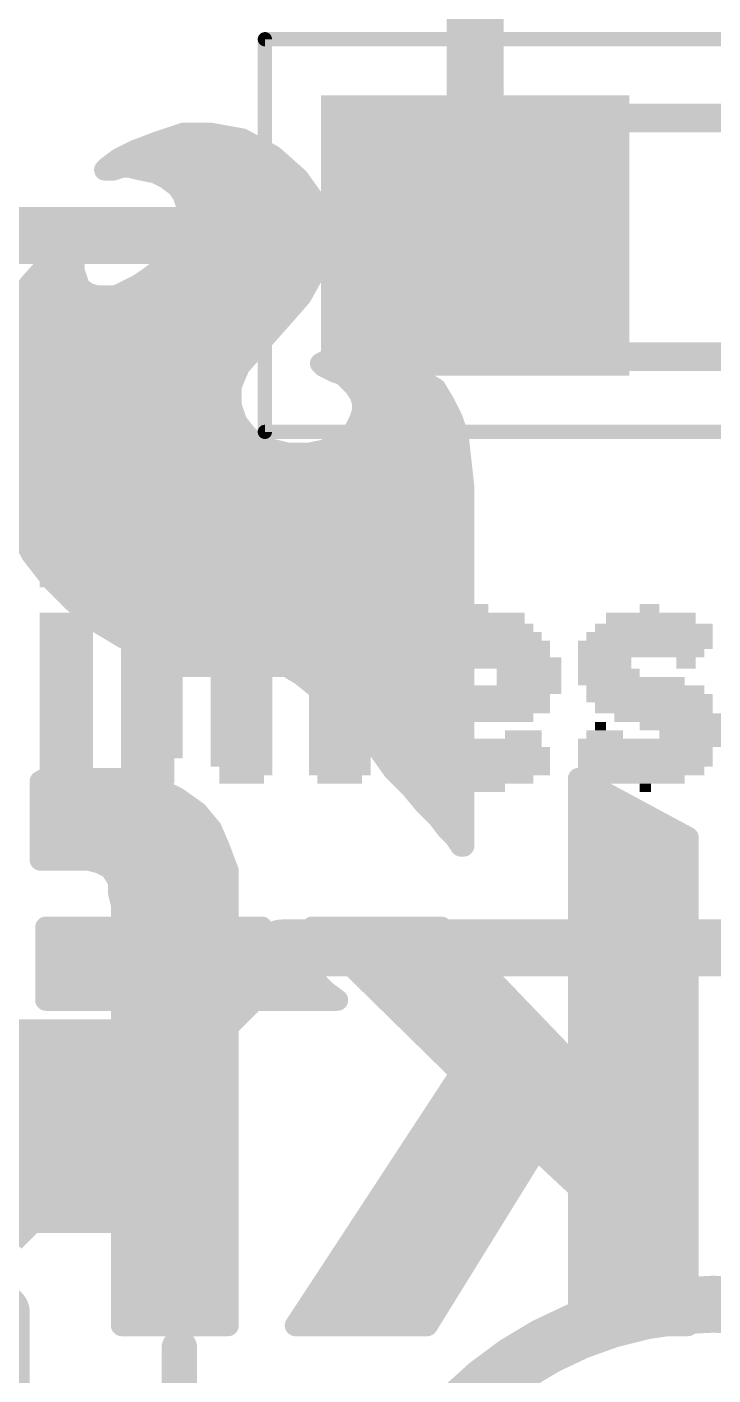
# Model space of a CAD drawing. Extents: x -41 to 92, y -75 to 33.
# Drawn here: x 16.601 to 19.049, y 13.717 to 18.524 of the extents above; entities that cross this region are included whole.
import ezdxf

# ---------------------------------------------------------------- set-up
doc = ezdxf.new("R2010")
doc.units = 0
for name, color, linetype in [('1', 12, 'CONTINUOUS'), ('21', 41, 'CONTINUOUS'), ('22', 40, 'CONTINUOUS'), ('39', 12, 'CONTINUOUS'), ('51', 53, 'CONTINUOUS')]:
    doc.layers.add(name, color=color, linetype=linetype)

# ---------------------------------------------------------------- blocks, each defined once
blk = doc.blocks.new('RECT')
blk.add_solid([(-0.5, -0.5), (0.5, -0.5), (-0.5, 0.5), (0.5, 0.5)])

msp = doc.modelspace()

# ---------------------------------------------------------------- linework, layer by layer
at = {"layer": '1', "const_width": 0.2032}
for points in [[(18.2, 19.685), (18.2, 17.78)], [(18.2, 17.78), (15.24, 17.78)]]:
    msp.add_lwpolyline(points, dxfattribs=at)
at = {"layer": '1', "const_width": 0.1016}
for points in [[(18.2, 17.7292, 1), (18.2, 17.8308)], [(18.1492, 17.78, 1), (18.2508, 17.78)]]:
    msp.add_lwpolyline(points, format="xyb", dxfattribs=at)
at = {"layer": '21', "const_width": 0.2032}
for points in [[(17.51, 15.24), (20.59, 15.24)], [(16.51, 11.46), (16.51, 13.94)]]:
    msp.add_lwpolyline(points, dxfattribs=at)
at = {"layer": '21'}
for points, const_width in [([(17.51, 15.2908, 1), (17.51, 15.1892)], 0.1016), ([(16.5608, 13.94, 1), (16.4592, 13.94)], 0.1016), ([(19.05, 11.43, 1), (19.05, 13.97, 1), (19.05, 11.43)], 0.2032)]:
    msp.add_lwpolyline(points, format="xyb", dxfattribs=dict(at, const_width=const_width))
at = {"layer": '22', "const_width": 0.0762}
for points in [[(17.069, 18.114), (17.159, 18.144)], [(17.1338, 18.1356), (17.3052, 18.1356)], [(17.159, 18.144), (17.259, 18.144)], [(17.259, 18.144), (17.369, 18.124)], [(16.929, 18.054), (16.989, 18.084)], [(16.989, 18.084), (17.069, 18.114)], [(17.369, 18.124), (17.479, 18.064)], [(16.889, 18.024), (16.929, 18.054)], [(16.9398, 18.0594), (17.4842, 18.0594)], [(17.479, 18.064), (17.569, 17.984)], [(16.879, 18.014), (16.889, 18.024)], [(16.909, 18.014), (16.879, 18.014)], [(16.939, 18.024), (16.909, 18.014)], [(16.969, 18.024), (16.939, 18.024)], [(17.009, 18.014), (16.969, 18.024)], [(17.059, 18.004), (17.009, 18.014)], [(17.099, 17.984), (17.059, 18.004)], [(17.139, 17.954), (17.099, 17.984)], [(17.1001, 17.9832), (17.5696, 17.9832)], [(17.159, 17.924), (17.139, 17.954)], [(17.569, 17.984), (17.619, 17.914)], [(17.169, 17.894), (17.159, 17.924)], [(17.1647, 17.907), (17.6213, 17.907)], [(17.179, 17.874), (17.169, 17.894)], [(17.619, 17.914), (17.649, 17.824)], [(17.189, 17.844), (17.179, 17.874)], [(17.179, 17.814), (17.189, 17.844)], [(17.169, 17.774), (17.179, 17.814)], [(17.1846, 17.8308), (17.6467, 17.8308)], [(17.649, 17.824), (17.649, 17.744)], [(17.149, 17.744), (17.169, 17.774)], [(17.1561, 17.7546), (17.649, 17.7546)], [(16.689, 17.694), (16.769, 17.734)], [(16.769, 17.734), (16.769, 17.654)], [(17.099, 17.674), (17.129, 17.704)], [(17.129, 17.704), (17.149, 17.744)], [(17.649, 17.744), (17.629, 17.654)], [(16.609, 17.604), (16.689, 17.694)], [(16.6751, 17.6784), (16.769, 17.6784)], [(16.769, 17.654), (16.789, 17.594)], [(17.029, 17.624), (17.069, 17.654)], [(17.069, 17.654), (17.099, 17.674)], [(17.1034, 17.6784), (17.6344, 17.6784)], [(17.629, 17.654), (17.579, 17.564)], [(16.539, 17.484), (16.609, 17.604)], [(16.608, 17.6022), (16.7863, 17.6022)], [(16.919, 17.564), (16.999, 17.604)], [(16.9954, 17.6022), (17.6002, 17.6022)], [(16.999, 17.604), (17.029, 17.624)], [(16.789, 17.594), (16.819, 17.574)], [(16.819, 17.574), (16.849, 17.564)], [(16.849, 17.564), (16.919, 17.564)], [(17.579, 17.564), (17.509, 17.484)], [(16.5635, 17.526), (17.5458, 17.526)], [(17.509, 17.484), (17.429, 17.394)], [(16.5268, 17.4498), (17.4786, 17.4498)], [(16.4996, 17.3736), (17.4111, 17.3736)], [(17.429, 17.394), (17.359, 17.314)], [(17.359, 17.314), (17.329, 17.244)], [(17.649, 17.324), (17.669, 17.334)], [(17.659, 17.314), (17.649, 17.324)], [(17.699, 17.294), (17.659, 17.314)], [(17.669, 17.334), (17.689, 17.334)], [(17.689, 17.334), (17.729, 17.344)], [(17.729, 17.344), (17.809, 17.344)], [(17.809, 17.344), (17.869, 17.334)], [(17.869, 17.334), (17.969, 17.294)], [(16.4803, 17.2974), (17.3519, 17.2974)], [(17.6922, 17.2974), (17.9605, 17.2974)], [(17.729, 17.284), (17.699, 17.294)], [(17.769, 17.244), (17.729, 17.284)], [(17.969, 17.294), (18.009, 17.264)], [(16.466, 17.2212), (17.329, 17.2212)], [(17.329, 17.244), (17.329, 17.174)], [(17.789, 17.214), (17.769, 17.244)], [(17.7842, 17.2212), (18.0667, 17.2212)], [(18.009, 17.264), (18.059, 17.234)], [(18.059, 17.234), (18.089, 17.184)], [(17.329, 17.174), (17.349, 17.114)], [(17.799, 17.184), (17.789, 17.214)], [(17.799, 17.154), (17.799, 17.184)], [(18.089, 17.184), (18.119, 17.124)], [(16.4612, 17.145), (17.3387, 17.145)], [(17.769, 17.084), (17.789, 17.124)], [(17.789, 17.124), (17.799, 17.154)], [(17.796, 17.145), (18.1085, 17.145)], [(18.119, 17.124), (18.139, 17.064)], [(17.349, 17.114), (17.389, 17.064)], [(17.739, 17.054), (17.769, 17.084)], [(16.4654, 17.0688), (17.3852, 17.0688)], [(17.389, 17.064), (17.449, 17.024)], [(17.659, 17.014), (17.709, 17.034)], [(17.709, 17.034), (17.739, 17.054)], [(17.7538, 17.0688), (18.1374, 17.0688)], [(18.139, 17.064), (18.159, 16.884)], [(16.4722, 16.9926), (18.1469, 16.9926)], [(17.449, 17.024), (17.529, 17.004)], [(17.529, 17.004), (17.609, 17.004)], [(17.609, 17.004), (17.659, 17.014)], [(16.4933, 16.9164), (18.1554, 16.9164)], [(18.159, 16.884), (18.159, 15.604)], [(16.5145, 16.8402), (18.159, 16.8402)], [(16.619, 16.644), (16.519, 16.824)], [(16.5523, 16.764), (18.159, 16.764)], [(16.5947, 16.6878), (18.159, 16.6878)], [(16.689, 16.554), (16.619, 16.644)], [(16.6442, 16.6116), (18.159, 16.6116)], [(16.769, 16.474), (16.689, 16.554)], [(16.7076, 16.5354), (18.159, 16.5354)], [(16.849, 16.404), (16.769, 16.474)], [(16.7859, 16.4592), (18.159, 16.4592)], [(16.949, 16.344), (16.849, 16.404)], [(16.884, 16.383), (18.159, 16.383)], [(17.049, 16.304), (16.949, 16.344)], [(17.042, 16.3068), (18.159, 16.3068)], [(17.159, 16.274), (17.049, 16.304)], [(17.279, 16.254), (17.159, 16.274)], [(17.469, 16.254), (17.279, 16.254)], [(17.529, 16.244), (17.469, 16.254)], [(17.579, 16.214), (17.529, 16.244)], [(17.5513, 16.2306), (18.159, 16.2306)], [(17.679, 16.134), (17.579, 16.214)], [(17.6535, 16.1544), (18.159, 16.1544)], [(17.729, 16.074), (17.679, 16.134)], [(17.7255, 16.0782), (18.159, 16.0782)], [(17.859, 15.944), (17.729, 16.074)], [(17.801, 16.002), (18.159, 16.002)], [(17.909, 15.874), (17.859, 15.944)], [(17.872, 15.9258), (18.159, 15.9258)], [(17.969, 15.814), (17.909, 15.874)], [(16.669, 15.844), (16.649, 15.834)], [(16.649, 15.834), (16.649, 15.554)], [(16.959, 15.844), (16.669, 15.844)], [(17.059, 15.814), (16.959, 15.844)], [(17.9334, 15.8496), (18.159, 15.8496)], [(18.959, 15.634), (18.569, 15.844)], [(18.569, 15.844), (18.569, 14.804)], [(17.139, 15.774), (17.059, 15.814)], [(18.019, 15.754), (17.969, 15.814)], [(16.649, 15.7734), (17.1398, 15.7734)], [(17.209, 15.724), (17.139, 15.774)], [(18.0028, 15.7734), (18.159, 15.7734)], [(18.069, 15.704), (18.019, 15.754)], [(18.569, 15.7734), (18.7001, 15.7734)], [(16.649, 15.6972), (17.2313, 15.6972)], [(17.259, 15.664), (17.209, 15.724)], [(18.099, 15.664), (18.069, 15.704)], [(18.0741, 15.6972), (18.159, 15.6972)], [(18.569, 15.6972), (18.8416, 15.6972)], [(17.289, 15.594), (17.259, 15.664)], [(18.129, 15.634), (18.099, 15.664)], [(18.149, 15.604), (18.129, 15.634)], [(18.959, 13.894), (18.959, 15.634)], [(16.649, 15.621), (17.2774, 15.621)], [(17.319, 15.514), (17.289, 15.594)], [(18.1377, 15.621), (18.159, 15.621)], [(18.159, 15.604), (18.149, 15.604)], [(18.569, 15.621), (18.959, 15.621)], [(16.649, 15.554), (16.819, 15.554)], [(16.819, 15.554), (16.859, 15.544)], [(16.8558, 15.5448), (17.3074, 15.5448)], [(16.859, 15.544), (16.899, 15.524)], [(18.569, 15.5448), (18.959, 15.5448)], [(16.899, 15.524), (16.919, 15.494)], [(16.919, 15.494), (16.929, 15.474)], [(17.319, 15.314), (17.319, 15.514)], [(16.929, 15.474), (16.929, 15.434)], [(16.929, 15.4686), (17.319, 15.4686)], [(18.569, 15.4686), (18.959, 15.4686)], [(16.929, 15.434), (16.939, 15.394)], [(16.939, 15.394), (16.939, 15.314)], [(16.939, 15.3924), (17.319, 15.3924)], [(18.569, 15.3924), (18.959, 15.3924)], [(16.939, 15.314), (16.669, 15.314)], [(16.669, 15.314), (16.669, 15.054)], [(16.939, 15.3162), (17.319, 15.3162)], [(17.439, 15.314), (17.319, 15.314)], [(17.469, 15.274), (17.439, 15.314)], [(18.079, 15.314), (17.619, 15.314)], [(17.619, 15.314), (18.149, 14.794)], [(18.569, 14.804), (18.079, 15.314)], [(18.569, 15.3162), (18.959, 15.3162)], [(17.509, 15.244), (17.469, 15.274)], [(16.669, 15.24), (17.513, 15.24)], [(17.669, 15.084), (17.509, 15.244)], [(17.6944, 15.24), (18.1501, 15.24)], [(18.569, 15.24), (18.959, 15.24)], [(16.669, 15.1638), (17.5892, 15.1638)], [(17.7721, 15.1638), (18.2233, 15.1638)], [(18.569, 15.1638), (18.959, 15.1638)], [(16.669, 15.0876), (17.6654, 15.0876)], [(16.669, 15.054), (16.939, 15.054)], [(16.939, 15.054), (16.939, 13.894)], [(17.319, 15.054), (17.709, 15.054)], [(17.319, 13.894), (17.319, 15.054)], [(17.709, 15.054), (17.669, 15.084)], [(17.8498, 15.0876), (18.2965, 15.0876)], [(18.569, 15.0876), (18.959, 15.0876)], [(16.939, 15.0114), (17.319, 15.0114)], [(17.9274, 15.0114), (18.3697, 15.0114)], [(18.569, 15.0114), (18.959, 15.0114)], [(16.939, 14.9352), (17.319, 14.9352)], [(18.0051, 14.9352), (18.4429, 14.9352)], [(18.569, 14.9352), (18.959, 14.9352)], [(16.939, 14.859), (17.319, 14.859)], [(18.0828, 14.859), (18.5162, 14.859)], [(18.569, 14.859), (18.959, 14.859)], [(16.939, 14.7828), (17.319, 14.7828)], [(18.149, 14.794), (17.559, 13.894)], [(18.1417, 14.7828), (18.959, 14.7828)], [(16.939, 14.7066), (17.319, 14.7066)], [(18.0917, 14.7066), (18.959, 14.7066)], [(16.939, 14.6304), (17.319, 14.6304)], [(18.0418, 14.6304), (18.959, 14.6304)], [(16.939, 14.5542), (17.319, 14.5542)], [(17.9918, 14.5542), (18.959, 14.5542)], [(16.939, 14.478), (17.319, 14.478)], [(17.9418, 14.478), (18.3905, 14.478)], [(18.029, 13.894), (18.419, 14.524)], [(18.419, 14.524), (18.569, 14.384)], [(18.4683, 14.478), (18.959, 14.478)], [(16.939, 14.4018), (17.319, 14.4018)], [(17.8919, 14.4018), (18.3434, 14.4018)], [(18.5499, 14.4018), (18.959, 14.4018)], [(18.569, 14.384), (18.569, 13.894)], [(16.939, 14.3256), (17.319, 14.3256)], [(17.8419, 14.3256), (18.2962, 14.3256)], [(18.569, 14.3256), (18.959, 14.3256)], [(16.939, 14.2494), (17.319, 14.2494)], [(17.792, 14.2494), (18.249, 14.2494)], [(18.569, 14.2494), (18.959, 14.2494)], [(16.939, 14.1732), (17.319, 14.1732)], [(17.742, 14.1732), (18.2018, 14.1732)], [(18.569, 14.1732), (18.959, 14.1732)], [(16.939, 14.097), (17.319, 14.097)], [(17.6921, 14.097), (18.1547, 14.097)], [(18.569, 14.097), (18.959, 14.097)], [(16.939, 14.0208), (17.319, 14.0208)], [(17.6421, 14.0208), (18.1075, 14.0208)], [(18.569, 14.0208), (18.959, 14.0208)], [(16.939, 13.9446), (17.319, 13.9446)], [(17.5922, 13.9446), (18.0603, 13.9446)], [(18.569, 13.9446), (18.959, 13.9446)], [(16.939, 13.894), (17.319, 13.894)], [(17.559, 13.894), (18.029, 13.894)], [(18.569, 13.894), (18.959, 13.894)]]:
    msp.add_lwpolyline(points, dxfattribs=at)
at = {"layer": '22', "const_width": 0.0381}
for points in [[(17.1338, 18.1547, 1), (17.1338, 18.1166)], [(17.159, 18.1631, 1), (17.159, 18.125)], [(17.165, 18.1259, 1), (17.153, 18.1621)], [(17.2624, 18.1627, 1), (17.2556, 18.1253)], [(17.259, 18.125, 1), (17.259, 18.1631)], [(17.3052, 18.1166, 1), (17.3052, 18.1547)], [(16.9823, 18.1018, 1), (16.9957, 18.0662)], [(16.9975, 18.067, 1), (16.9805, 18.101)], [(17.063, 18.1321, 1), (17.075, 18.0959)], [(17.0757, 18.0962, 1), (17.0623, 18.1318)], [(17.3781, 18.1407, 1), (17.3599, 18.1073)], [(17.3656, 18.1053, 1), (17.3724, 18.1427)], [(16.9205, 18.071, 1), (16.9375, 18.037)], [(16.9404, 18.0388, 1), (16.9176, 18.0692)], [(16.9398, 18.0785, 1), (16.9398, 18.0404)], [(17.4917, 18.0782, 1), (17.4663, 18.0498)], [(17.4699, 18.0473, 1), (17.4881, 18.0807)], [(17.4842, 18.0404, 1), (17.4842, 18.0785)], [(16.879, 18.033, 1), (16.879, 17.9949)], [(16.8655, 18.0275, 1), (16.8925, 18.0005)], [(16.8776, 18.0392, 1), (16.9004, 18.0088)], [(16.9025, 18.0105, 1), (16.8755, 18.0375)], [(16.903, 18.0321, 1), (16.915, 17.9959)], [(16.909, 17.9949, 1), (16.909, 18.033)], [(16.939, 18.0431, 1), (16.939, 18.005)], [(16.945, 18.0059, 1), (16.933, 18.0421)], [(16.9736, 18.0425, 1), (16.9644, 18.0055)], [(16.969, 18.005, 1), (16.969, 18.0431)], [(17.0127, 18.0327, 1), (17.0053, 17.9953)], [(17.0044, 17.9955, 1), (17.0136, 18.0325)], [(17.0675, 18.021, 1), (17.0505, 17.987)], [(17.0553, 17.9853, 1), (17.0627, 18.0227)], [(17.1104, 17.9992, 1), (17.0876, 17.9688)], [(17.1001, 18.0023, 1), (17.1001, 17.9642)], [(17.0905, 17.967, 1), (17.1075, 18.001)], [(17.1549, 17.9646, 1), (17.1231, 17.9434)], [(17.1276, 17.9388, 1), (17.1504, 17.9692)], [(17.5845, 17.9951, 1), (17.5535, 17.9729)], [(17.5563, 17.9698, 1), (17.5817, 17.9982)], [(17.5696, 17.9642, 1), (17.5696, 18.0023)], [(17.1771, 17.93, 1), (17.1409, 17.918)], [(17.1431, 17.9134, 1), (17.1749, 17.9346)], [(17.1647, 17.9261, 1), (17.1647, 17.888)], [(17.186, 17.9025, 1), (17.152, 17.8855)], [(17.6371, 17.92, 1), (17.6009, 17.908)], [(17.6035, 17.9029, 1), (17.6345, 17.9251)], [(17.6213, 17.888, 1), (17.6213, 17.9261)], [(17.1509, 17.888, 1), (17.1871, 17.9)], [(17.1971, 17.88, 1), (17.1609, 17.868)], [(17.162, 17.8655, 1), (17.196, 17.8825)], [(17.2071, 17.838, 1), (17.1709, 17.85)], [(17.1609, 17.82, 1), (17.1971, 17.808)], [(17.1975, 17.8094, 1), (17.1605, 17.8186)], [(17.1846, 17.8498, 1), (17.1846, 17.8117)], [(17.1709, 17.838, 1), (17.2071, 17.85)], [(17.6681, 17.824, 1), (17.63, 17.824)], [(17.6309, 17.818, 1), (17.6671, 17.83)], [(17.6467, 17.8117, 1), (17.6467, 17.8498)], [(17.1561, 17.7736, 1), (17.1561, 17.7355)], [(17.1505, 17.7786, 1), (17.1875, 17.7694)], [(17.1849, 17.7634, 1), (17.1531, 17.7846)], [(17.649, 17.7355, 1), (17.649, 17.7736)], [(16.7881, 17.734, 1), (16.75, 17.734)], [(16.7775, 17.717, 1), (16.7605, 17.751)], [(17.1425, 17.6905, 1), (17.1155, 17.7175)], [(17.1331, 17.7546, 1), (17.1649, 17.7334)], [(17.166, 17.7355, 1), (17.132, 17.7525)], [(17.63, 17.744, 1), (17.6681, 17.744)], [(17.6676, 17.7399, 1), (17.6304, 17.7481)], [(16.6751, 17.6974, 1), (16.6751, 17.6593)], [(16.6805, 17.711, 1), (16.6975, 17.677)], [(16.7032, 17.6813, 1), (16.6748, 17.7067)], [(16.7871, 17.66, 1), (16.7509, 17.648)], [(16.769, 17.6593, 1), (16.769, 17.6974)], [(17.0584, 17.6699, 1), (17.0796, 17.6381)], [(17.0804, 17.6388, 1), (17.0576, 17.6692)], [(17.0855, 17.6875, 1), (17.1125, 17.6605)], [(17.1034, 17.6974, 1), (17.1034, 17.6593)], [(17.1096, 17.6581, 1), (17.0884, 17.6899)], [(17.112, 17.7125, 1), (17.146, 17.6955)], [(17.6457, 17.6447, 1), (17.6123, 17.6633)], [(17.6344, 17.6593, 1), (17.6344, 17.6974)], [(16.608, 17.6212, 1), (16.608, 17.5831)], [(16.6255, 17.5944, 1), (16.5925, 17.6136)], [(16.75, 17.654, 1), (16.7881, 17.654)], [(16.7863, 17.5831, 1), (16.7863, 17.6212)], [(16.9954, 17.6212, 1), (16.9954, 17.5831)], [(17.0075, 17.587, 1), (16.9905, 17.621)], [(17.0176, 17.6392, 1), (17.0404, 17.6088)], [(17.0396, 17.6081, 1), (17.0184, 17.6399)], [(17.6002, 17.5831, 1), (17.6002, 17.6212)], [(17.6104, 17.6581, 1), (17.6476, 17.6499)], [(16.5948, 17.6167, 1), (16.6232, 17.5913)], [(16.7996, 17.6099, 1), (16.7784, 17.5781)], [(16.7709, 17.588, 1), (16.8071, 17.6)], [(16.825, 17.5921, 1), (16.813, 17.5559)], [(16.8084, 17.5581, 1), (16.8296, 17.5899)], [(16.849, 17.5831, 1), (16.849, 17.545)], [(16.843, 17.5459, 1), (16.855, 17.5821)], [(16.9105, 17.581, 1), (16.9275, 17.547)], [(16.919, 17.545, 1), (16.919, 17.5831)], [(16.9884, 17.6199, 1), (17.0096, 17.5881)], [(17.5623, 17.5733, 1), (17.5957, 17.5547)], [(17.5933, 17.5515, 1), (17.5647, 17.5765)], [(17.5458, 17.5069, 1), (17.5458, 17.545)], [(17.4947, 17.4965, 1), (17.5233, 17.4715)], [(17.5232, 17.4713, 1), (17.4948, 17.4967)], [(17.4786, 17.4307, 1), (17.4786, 17.4688)], [(17.4148, 17.4067, 1), (17.4432, 17.3813)], [(17.4111, 17.3545, 1), (17.4111, 17.3926)], [(17.4433, 17.3815, 1), (17.4147, 17.4065)], [(17.3765, 17.3065, 1), (17.3415, 17.3215)], [(17.6625, 17.3375, 1), (17.6355, 17.3105)], [(17.6405, 17.341, 1), (17.6575, 17.307)], [(17.6675, 17.331, 1), (17.6505, 17.297)], [(17.669, 17.353, 1), (17.669, 17.3149)], [(17.6775, 17.317, 1), (17.6605, 17.351)], [(17.6844, 17.3525, 1), (17.6936, 17.3155)], [(17.689, 17.3149, 1), (17.689, 17.353)], [(17.729, 17.3631, 1), (17.729, 17.325)], [(17.7336, 17.3255, 1), (17.7244, 17.3625)], [(17.8121, 17.3628, 1), (17.8059, 17.3252)], [(17.809, 17.325, 1), (17.809, 17.3631)], [(17.8761, 17.3517, 1), (17.8619, 17.3163)], [(17.8659, 17.3152, 1), (17.8721, 17.3528)], [(17.3447, 17.3265, 1), (17.3733, 17.3015)], [(17.3519, 17.2783, 1), (17.3519, 17.3164)], [(17.6455, 17.3005, 1), (17.6725, 17.3275)], [(17.6922, 17.3164, 1), (17.6922, 17.2783)], [(17.705, 17.3121, 1), (17.693, 17.2759)], [(17.6905, 17.277, 1), (17.7075, 17.311)], [(17.7425, 17.2975, 1), (17.7155, 17.2705)], [(17.723, 17.2659, 1), (17.735, 17.3021)], [(17.9804, 17.3092, 1), (17.9576, 17.2788)], [(17.9605, 17.2783, 1), (17.9605, 17.3164)], [(17.9619, 17.2763, 1), (17.9761, 17.3117)], [(17.3481, 17.244, 1), (17.31, 17.244)], [(17.3115, 17.2515, 1), (17.3465, 17.2365)], [(17.329, 17.2021, 1), (17.329, 17.2402)], [(17.7849, 17.2546, 1), (17.7531, 17.2334)], [(17.7555, 17.2305, 1), (17.7825, 17.2575)], [(17.7842, 17.2402, 1), (17.7842, 17.2021)], [(18.0188, 17.2803, 1), (17.9992, 17.2477)], [(17.9976, 17.2488, 1), (18.0204, 17.2792)], [(18.0753, 17.2438, 1), (18.0427, 17.2242)], [(18.0492, 17.2177, 1), (18.0688, 17.2503)], [(18.0667, 17.2021, 1), (18.0667, 17.2402)], [(17.3471, 17.18, 1), (17.3109, 17.168)], [(17.8071, 17.22, 1), (17.7709, 17.208)], [(17.7731, 17.2034, 1), (17.8049, 17.2246)], [(17.818, 17.184, 1), (17.7799, 17.184)], [(17.7809, 17.178, 1), (17.8171, 17.19)], [(18.106, 17.1925, 1), (18.072, 17.1755)], [(18.0727, 17.1742, 1), (18.1053, 17.1938)], [(17.31, 17.174, 1), (17.3481, 17.174)], [(17.3387, 17.1259, 1), (17.3387, 17.164)], [(17.806, 17.1155, 1), (17.772, 17.1325)], [(17.796, 17.164, 1), (17.796, 17.1259)], [(17.7799, 17.154, 1), (17.818, 17.154)], [(17.8171, 17.148, 1), (17.7809, 17.16)], [(18.1371, 17.13, 1), (18.1009, 17.118)], [(18.1085, 17.1259, 1), (18.1085, 17.164)], [(17.3639, 17.1259, 1), (17.3341, 17.1021)], [(17.3309, 17.108, 1), (17.3671, 17.12)], [(17.752, 17.0925, 1), (17.786, 17.0755)], [(17.7825, 17.0705, 1), (17.7555, 17.0975)], [(17.7709, 17.13, 1), (17.8071, 17.118)], [(18.102, 17.1155, 1), (18.136, 17.1325)], [(17.3996, 17.0799, 1), (17.3784, 17.0481)], [(17.3741, 17.0521, 1), (17.4039, 17.0759)], [(17.3852, 17.0497, 1), (17.3852, 17.0878)], [(17.6984, 17.0499, 1), (17.7196, 17.0181)], [(17.7161, 17.0163, 1), (17.7019, 17.0517)], [(17.7255, 17.0675, 1), (17.7525, 17.0405)], [(17.7496, 17.0381, 1), (17.7284, 17.0699)], [(17.7538, 17.0878, 1), (17.7538, 17.0497)], [(18.1579, 17.0661, 1), (18.1201, 17.0619)], [(18.1209, 17.058, 1), (18.1571, 17.07)], [(18.1374, 17.0497, 1), (18.1374, 17.0878)], [(17.4536, 17.0425, 1), (17.4444, 17.0055)], [(17.4384, 17.0081, 1), (17.4596, 17.0399)], [(17.529, 17.0231, 1), (17.529, 16.985)], [(17.5244, 16.9855, 1), (17.5336, 17.0225)], [(17.6053, 17.0227, 1), (17.6127, 16.9853)], [(17.609, 16.985, 1), (17.609, 17.0231)], [(17.6519, 17.0317, 1), (17.6661, 16.9963)], [(17.6627, 16.9953, 1), (17.6553, 17.0327)], [(18.1469, 16.9735, 1), (18.1469, 17.0116)], [(18.1781, 16.884, 1), (18.14, 16.884)], [(18.1554, 16.8973, 1), (18.1554, 16.9354)], [(18.1401, 16.8819, 1), (18.1779, 16.8861)], [(18.159, 16.8211, 1), (18.159, 16.8592)], [(18.159, 16.7449, 1), (18.159, 16.783)], [(16.5947, 16.7068, 1), (16.5947, 16.6687)], [(18.159, 16.6687, 1), (18.159, 16.7068)], [(16.634, 16.6557, 1), (16.604, 16.6323)], [(16.6023, 16.6347, 1), (16.6357, 16.6533)], [(16.6442, 16.6306, 1), (16.6442, 16.5925)], [(18.159, 16.5925, 1), (18.159, 16.6306)], [(16.7025, 16.5675, 1), (16.6755, 16.5405)], [(16.674, 16.5423, 1), (16.704, 16.5657)], [(16.7076, 16.5544, 1), (16.7076, 16.5163)], [(18.159, 16.5163, 1), (18.159, 16.5544)], [(16.7815, 16.4883, 1), (16.7565, 16.4597)], [(16.7555, 16.4605, 1), (16.7825, 16.4875)], [(16.7859, 16.4782, 1), (16.7859, 16.4401)], [(18.159, 16.4401, 1), (18.159, 16.4782)], [(16.8588, 16.4203, 1), (16.8392, 16.3877)], [(16.8365, 16.3897, 1), (16.8615, 16.4183)], [(16.884, 16.402, 1), (16.884, 16.3639)], [(18.159, 16.3639, 1), (18.159, 16.402)], [(16.9561, 16.3617, 1), (16.9419, 16.3263)], [(16.9392, 16.3277, 1), (16.9588, 16.3603)], [(17.042, 16.3258, 1), (17.042, 16.2877)], [(17.054, 16.3224, 1), (17.044, 16.2856)], [(18.159, 16.2877, 1), (18.159, 16.3258)], [(17.0419, 16.2863, 1), (17.0561, 16.3217)], [(17.1621, 16.2928, 1), (17.1559, 16.2552)], [(17.154, 16.2556, 1), (17.164, 16.2924)], [(17.279, 16.2731, 1), (17.279, 16.235)], [(17.2759, 16.2352, 1), (17.2821, 16.2728)], [(17.4721, 16.2728, 1), (17.4659, 16.2352)], [(17.469, 16.235, 1), (17.469, 16.2731)], [(17.5388, 16.2603, 1), (17.5192, 16.2277)], [(17.5259, 16.2252, 1), (17.5321, 16.2628)], [(17.5513, 16.2496, 1), (17.5513, 16.2115)], [(17.5909, 16.2289, 1), (17.5671, 16.1991)], [(17.5692, 16.1977, 1), (17.5888, 16.2303)], [(18.159, 16.2115, 1), (18.159, 16.2496)], [(17.6535, 16.1735, 1), (17.6535, 16.1354)], [(17.6936, 16.1462, 1), (17.6644, 16.1218)], [(17.6671, 16.1191, 1), (17.6909, 16.1489)], [(18.159, 16.1354, 1), (18.159, 16.1735)], [(17.7255, 16.0973, 1), (17.7255, 16.0592)], [(17.7425, 16.0875, 1), (17.7155, 16.0605)], [(17.7144, 16.0618, 1), (17.7436, 16.0862)], [(18.159, 16.0592, 1), (18.159, 16.0973)], [(17.801, 16.0211, 1), (17.801, 15.983)], [(18.159, 15.983, 1), (18.159, 16.0211)], [(17.8745, 15.9551, 1), (17.8435, 15.9329)], [(17.8455, 15.9305, 1), (17.8725, 15.9575)], [(17.872, 15.9449, 1), (17.872, 15.9068)], [(18.159, 15.9068, 1), (18.159, 15.9449)], [(17.9225, 15.8875, 1), (17.8955, 15.8605)], [(16.6681, 15.834, 1), (16.63, 15.834)], [(16.6405, 15.851, 1), (16.6575, 15.817)], [(16.669, 15.8631, 1), (16.669, 15.825)], [(16.6775, 15.827, 1), (16.6605, 15.861)], [(16.9645, 15.8622, 1), (16.9535, 15.8258)], [(16.959, 15.825, 1), (16.959, 15.8631)], [(17.8935, 15.8629, 1), (17.9245, 15.8851)], [(17.9334, 15.8687, 1), (17.9334, 15.8306)], [(18.159, 15.8306, 1), (18.159, 15.8687)], [(18.578, 15.8608, 1), (18.56, 15.8272)], [(18.5881, 15.844, 1), (18.55, 15.844)], [(17.0675, 15.831, 1), (17.0505, 15.797)], [(17.0535, 15.7958, 1), (17.0645, 15.8322)], [(17.9836, 15.8262, 1), (17.9544, 15.8018)], [(17.9555, 15.8005, 1), (17.9825, 15.8275)], [(16.649, 15.7925, 1), (16.649, 15.7544)], [(17.1501, 15.7895, 1), (17.1279, 15.7585)], [(17.1305, 15.757, 1), (17.1475, 15.791)], [(17.1398, 15.7544, 1), (17.1398, 15.7925)], [(18.0028, 15.7925, 1), (18.0028, 15.7544)], [(18.0325, 15.7675, 1), (18.0055, 15.7405)], [(18.0044, 15.7418, 1), (18.0336, 15.7662)], [(18.159, 15.7544, 1), (18.159, 15.7925)], [(18.569, 15.7925, 1), (18.569, 15.7544)], [(18.7001, 15.7544, 1), (18.7001, 15.7925)], [(16.649, 15.7163, 1), (16.649, 15.6782)], [(17.2236, 15.7362, 1), (17.1944, 15.7118)], [(17.1979, 15.7085, 1), (17.2201, 15.7395)], [(17.2313, 15.6782, 1), (17.2313, 15.7163)], [(18.0842, 15.7154, 1), (18.0538, 15.6926)], [(18.0741, 15.7163, 1), (18.0741, 15.6782)], [(18.0555, 15.6905, 1), (18.0825, 15.7175)], [(18.159, 15.6782, 1), (18.159, 15.7163)], [(18.569, 15.7163, 1), (18.569, 15.6782)], [(18.8416, 15.6782, 1), (18.8416, 15.7163)], [(17.2765, 15.6715, 1), (17.2415, 15.6565)], [(17.2444, 15.6518, 1), (17.2736, 15.6762)], [(18.1125, 15.6775, 1), (18.0855, 15.6505)], [(18.0838, 15.6526, 1), (18.1142, 15.6754)], [(18.1449, 15.6446, 1), (18.1131, 15.6234)], [(18.978, 15.634, 1), (18.9399, 15.634)], [(18.95, 15.6172, 1), (18.968, 15.6508)], [(16.649, 15.6401, 1), (16.649, 15.602)], [(17.3068, 15.6007, 1), (17.2712, 15.5873)], [(17.2715, 15.5865, 1), (17.3065, 15.6015)], [(17.2774, 15.602, 1), (17.2774, 15.6401)], [(18.1155, 15.6205, 1), (18.1425, 15.6475)], [(18.1377, 15.6401, 1), (18.1377, 15.602)], [(18.149, 15.6231, 1), (18.149, 15.585)], [(18.1331, 15.5934, 1), (18.1649, 15.6146)], [(18.14, 15.604, 1), (18.1781, 15.604)], [(18.159, 15.602, 1), (18.159, 15.6401)], [(18.159, 15.585, 1), (18.159, 15.6231)], [(18.569, 15.6401, 1), (18.569, 15.602)], [(18.959, 15.602, 1), (18.959, 15.6401)], [(16.649, 15.5731, 1), (16.649, 15.535)], [(16.63, 15.554, 1), (16.6681, 15.554)], [(16.8236, 15.5725, 1), (16.8144, 15.5355)], [(16.819, 15.535, 1), (16.819, 15.5731)], [(16.8558, 15.5639, 1), (16.8558, 15.5258)], [(16.8675, 15.561, 1), (16.8505, 15.527)], [(16.8544, 15.5255, 1), (16.8636, 15.5625)], [(17.3074, 15.5258, 1), (17.3074, 15.5639)], [(18.569, 15.5639, 1), (18.569, 15.5258)], [(18.959, 15.5258, 1), (18.959, 15.5639)], [(16.9149, 15.5346, 1), (16.8831, 15.5134)], [(16.8905, 15.507, 1), (16.9075, 15.541)], [(16.936, 15.5025, 1), (16.902, 15.4855)], [(17.338, 15.514, 1), (17.2999, 15.514)], [(17.3012, 15.5073, 1), (17.3368, 15.5207)], [(16.9031, 15.4834, 1), (16.9349, 15.5046)], [(16.929, 15.4877, 1), (16.929, 15.4496)], [(16.9481, 15.474, 1), (16.91, 15.474)], [(16.912, 15.4655, 1), (16.946, 15.4825)], [(17.319, 15.4496, 1), (17.319, 15.4877)], [(18.569, 15.4877, 1), (18.569, 15.4496)], [(18.959, 15.4496, 1), (18.959, 15.4877)], [(16.9475, 15.4386, 1), (16.9105, 15.4294)], [(16.91, 15.434, 1), (16.9481, 15.434)], [(16.939, 15.4115, 1), (16.939, 15.3734)], [(16.9581, 15.394, 1), (16.92, 15.394)], [(17.319, 15.3734, 1), (17.319, 15.4115)], [(18.569, 15.4115, 1), (18.569, 15.3734)], [(18.959, 15.3734, 1), (18.959, 15.4115)], [(16.9205, 15.3894, 1), (16.9575, 15.3986)], [(16.669, 15.3331, 1), (16.669, 15.295)], [(16.6881, 15.314, 1), (16.65, 15.314)], [(16.939, 15.3353, 1), (16.939, 15.2972)], [(16.92, 15.314, 1), (16.9581, 15.314)], [(16.939, 15.295, 1), (16.939, 15.3331)], [(17.319, 15.3331, 1), (17.319, 15.295)], [(17.2999, 15.314, 1), (17.338, 15.314)], [(17.319, 15.2972, 1), (17.319, 15.3353)], [(17.4542, 15.3254, 1), (17.4238, 15.3026)], [(17.439, 15.295, 1), (17.439, 15.3331)], [(17.619, 15.3331, 1), (17.619, 15.295)], [(17.6323, 15.3276, 1), (17.6057, 15.3004)], [(18.0927, 15.3272, 1), (18.0653, 15.3008)], [(18.079, 15.295, 1), (18.079, 15.3331)], [(18.569, 15.3353, 1), (18.569, 15.2972)], [(18.959, 15.2972, 1), (18.959, 15.3353)], [(17.4804, 15.2892, 1), (17.4576, 15.2588)], [(17.4538, 15.2626, 1), (17.4842, 15.2854)], [(16.669, 15.2591, 1), (16.669, 15.221)], [(17.5225, 15.2575, 1), (17.4955, 15.2305)], [(17.4976, 15.2288, 1), (17.5204, 15.2592)], [(17.513, 15.221, 1), (17.513, 15.2591)], [(17.6944, 15.2591, 1), (17.6944, 15.221)], [(18.1501, 15.221, 1), (18.1501, 15.2591)], [(18.569, 15.2591, 1), (18.569, 15.221)], [(18.959, 15.221, 1), (18.959, 15.2591)], [(16.669, 15.1829, 1), (16.669, 15.1448)], [(17.5892, 15.1448, 1), (17.5892, 15.1829)], [(17.7721, 15.1829, 1), (17.7721, 15.1448)], [(18.2233, 15.1448, 1), (18.2233, 15.1829)], [(18.569, 15.1829, 1), (18.569, 15.1448)], [(18.959, 15.1448, 1), (18.959, 15.1829)], [(16.669, 15.1067, 1), (16.669, 15.0686)], [(16.669, 15.0731, 1), (16.669, 15.035)], [(16.9581, 15.054, 1), (16.92, 15.054)], [(16.939, 15.035, 1), (16.939, 15.0731)], [(17.319, 15.0731, 1), (17.319, 15.035)], [(17.338, 15.054, 1), (17.2999, 15.054)], [(17.6804, 15.0992, 1), (17.6576, 15.0688)], [(17.6555, 15.0705, 1), (17.6825, 15.0975)], [(17.6654, 15.0686, 1), (17.6654, 15.1067)], [(17.709, 15.035, 1), (17.709, 15.0731)], [(17.8498, 15.1067, 1), (17.8498, 15.0686)], [(18.2965, 15.0686, 1), (18.2965, 15.1067)], [(18.569, 15.1067, 1), (18.569, 15.0686)], [(18.959, 15.0686, 1), (18.959, 15.1067)], [(16.65, 15.054, 1), (16.6881, 15.054)], [(16.939, 15.0305, 1), (16.939, 14.9924)], [(17.319, 14.9924, 1), (17.319, 15.0305)], [(17.6976, 15.0388, 1), (17.7204, 15.0692)], [(17.9274, 15.0305, 1), (17.9274, 14.9924)], [(18.3697, 14.9924, 1), (18.3697, 15.0305)], [(18.569, 15.0305, 1), (18.569, 14.9924)], [(18.959, 14.9924, 1), (18.959, 15.0305)], [(16.939, 14.9543, 1), (16.939, 14.9162)], [(17.319, 14.9162, 1), (17.319, 14.9543)], [(18.0051, 14.9543, 1), (18.0051, 14.9162)], [(18.4429, 14.9162, 1), (18.4429, 14.9543)], [(18.569, 14.9543, 1), (18.569, 14.9162)], [(18.959, 14.9162, 1), (18.959, 14.9543)], [(16.939, 14.878, 1), (16.939, 14.8399)], [(17.319, 14.8399, 1), (17.319, 14.878)], [(18.0828, 14.878, 1), (18.0828, 14.8399)], [(18.5162, 14.8399, 1), (18.5162, 14.878)], [(18.569, 14.878, 1), (18.569, 14.8399)], [(18.959, 14.8399, 1), (18.959, 14.878)], [(16.939, 14.8018, 1), (16.939, 14.7637)], [(17.319, 14.7637, 1), (17.319, 14.8018)], [(18.1417, 14.8018, 1), (18.1417, 14.7637)], [(18.1649, 14.7836, 1), (18.1331, 14.8044)], [(18.1357, 14.7804, 1), (18.1623, 14.8076)], [(18.55, 14.804, 1), (18.5881, 14.804)], [(18.5553, 14.7908, 1), (18.5827, 14.8172)], [(18.959, 14.7637, 1), (18.959, 14.8018)], [(16.939, 14.7256, 1), (16.939, 14.6875)], [(17.319, 14.6875, 1), (17.319, 14.7256)], [(18.0917, 14.7256, 1), (18.0917, 14.6875)], [(18.959, 14.6875, 1), (18.959, 14.7256)], [(16.939, 14.6494, 1), (16.939, 14.6113)], [(17.319, 14.6113, 1), (17.319, 14.6494)], [(18.0418, 14.6494, 1), (18.0418, 14.6113)], [(18.959, 14.6113, 1), (18.959, 14.6494)], [(16.939, 14.5733, 1), (16.939, 14.5352)], [(17.319, 14.5352, 1), (17.319, 14.5733)], [(17.9918, 14.5733, 1), (17.9918, 14.5352)], [(18.959, 14.5352, 1), (18.959, 14.5733)], [(16.939, 14.4971, 1), (16.939, 14.459)], [(17.319, 14.459, 1), (17.319, 14.4971)], [(17.9418, 14.4971, 1), (17.9418, 14.459)], [(18.3905, 14.459, 1), (18.3905, 14.4971)], [(18.432, 14.5379, 1), (18.406, 14.5101)], [(18.4352, 14.514, 1), (18.4028, 14.534)], [(18.4683, 14.4971, 1), (18.4683, 14.459)], [(18.959, 14.459, 1), (18.959, 14.4971)], [(16.939, 14.4209, 1), (16.939, 14.3828)], [(17.319, 14.3828, 1), (17.319, 14.4209)], [(17.8919, 14.4209, 1), (17.8919, 14.3828)], [(18.3434, 14.3828, 1), (18.3434, 14.4209)], [(18.5499, 14.4209, 1), (18.5499, 14.3828)], [(18.5881, 14.384, 1), (18.55, 14.384)], [(18.959, 14.3828, 1), (18.959, 14.4209)], [(18.556, 14.3701, 1), (18.582, 14.3979)], [(16.939, 14.3447, 1), (16.939, 14.3066)], [(17.319, 14.3066, 1), (17.319, 14.3447)], [(17.8419, 14.3447, 1), (17.8419, 14.3066)], [(18.2962, 14.3066, 1), (18.2962, 14.3447)], [(18.569, 14.3447, 1), (18.569, 14.3066)], [(18.959, 14.3066, 1), (18.959, 14.3447)], [(16.939, 14.2685, 1), (16.939, 14.2304)], [(17.319, 14.2304, 1), (17.319, 14.2685)], [(17.792, 14.2685, 1), (17.792, 14.2304)], [(18.249, 14.2304, 1), (18.249, 14.2685)], [(18.569, 14.2685, 1), (18.569, 14.2304)], [(18.959, 14.2304, 1), (18.959, 14.2685)], [(16.939, 14.1923, 1), (16.939, 14.1542)], [(17.319, 14.1542, 1), (17.319, 14.1923)], [(17.742, 14.1923, 1), (17.742, 14.1542)], [(18.2018, 14.1542, 1), (18.2018, 14.1923)], [(18.569, 14.1923, 1), (18.569, 14.1542)], [(18.959, 14.1542, 1), (18.959, 14.1923)], [(16.939, 14.1161, 1), (16.939, 14.078)], [(17.319, 14.078, 1), (17.319, 14.1161)], [(17.6921, 14.1161, 1), (17.6921, 14.078)], [(18.1547, 14.078, 1), (18.1547, 14.1161)], [(18.569, 14.1161, 1), (18.569, 14.078)], [(18.959, 14.078, 1), (18.959, 14.1161)], [(16.939, 14.0399, 1), (16.939, 14.0018)], [(17.319, 14.0018, 1), (17.319, 14.0399)], [(17.6421, 14.0399, 1), (17.6421, 14.0018)], [(18.1075, 14.0018, 1), (18.1075, 14.0399)], [(18.569, 14.0399, 1), (18.569, 14.0018)], [(18.959, 14.0018, 1), (18.959, 14.0399)], [(16.939, 13.9637, 1), (16.939, 13.9256)], [(17.319, 13.9256, 1), (17.319, 13.9637)], [(17.5922, 13.9637, 1), (17.5922, 13.9256)], [(18.0603, 13.9256, 1), (18.0603, 13.9637)], [(18.569, 13.9637, 1), (18.569, 13.9256)], [(18.959, 13.9256, 1), (18.959, 13.9637)], [(16.939, 13.9131, 1), (16.939, 13.875)], [(16.92, 13.894, 1), (16.9581, 13.894)], [(17.2999, 13.894, 1), (17.338, 13.894)], [(17.319, 13.875, 1), (17.319, 13.9131)], [(17.559, 13.9131, 1), (17.559, 13.875)], [(17.5431, 13.9044, 1), (17.5749, 13.8836)], [(18.0128, 13.904, 1), (18.0452, 13.884)], [(18.029, 13.875, 1), (18.029, 13.9131)], [(18.569, 13.9131, 1), (18.569, 13.875)], [(18.55, 13.894, 1), (18.5881, 13.894)], [(18.9399, 13.894, 1), (18.978, 13.894)], [(18.959, 13.875, 1), (18.959, 13.9131)]]:
    msp.add_lwpolyline(points, format="xyb", dxfattribs=at)
at = {"layer": '39', "const_width": 0.0508}
for points in [[(17.45, 17.08), (17.45, 18.48)], [(17.45, 18.48), (20.65, 18.48)], [(20.65, 17.08), (17.45, 17.08)]]:
    msp.add_lwpolyline(points, dxfattribs=at)
at = {"layer": '39', "const_width": 0.0254}
for points in [[(17.4627, 18.48, 1), (17.4373, 18.48)], [(17.45, 18.4927, 1), (17.45, 18.4673)], [(17.45, 17.0927, 1), (17.45, 17.0673)], [(17.4373, 17.08, 1), (17.4627, 17.08)]]:
    msp.add_lwpolyline(points, format="xyb", dxfattribs=at)
at = {"layer": '51'}
for points, const_width in [([(19.406, 18.199), (18.694, 18.199)], 0.1016), ([(19.406, 17.348), (18.694, 17.348)], 0.1016), ([(16.51, 14.24), (17.51, 15.24)], 0.2032), ([(17.145, 12.93), (17.145, 13.815)], 0.127)]:
    msp.add_lwpolyline(points, dxfattribs=dict(at, const_width=const_width))
for points, const_width in [([(18.694, 18.2244, 1), (18.694, 18.1736)], 0.0508), ([(18.694, 17.3734, 1), (18.694, 17.3226)], 0.0508), ([(17.5459, 15.2041, 1), (17.4741, 15.2759)], 0.1016), ([(17.1767, 13.815, 1), (17.1133, 13.815)], 0.0635)]:
    msp.add_lwpolyline(points, format="xyb", dxfattribs=dict(at, const_width=const_width))

# ---------------------------------------------------------------- block references
at = {"layer": '1', "xscale": 1.1, "rotation": 180}
msp.add_blockref('RECT', (18.2, 17.78), dxfattribs=at)
at = {"layer": '1', "xscale": 0.762, "yscale": 1.524, "rotation": 270}
msp.add_blockref('RECT', (16.256, 14.605), dxfattribs=at)
at = {"layer": '21'}
for p, xscale, yscale in [((16.742, 16.671), 0.19, 0.03), ((16.742, 16.701), 0.13, 0.03), ((16.742, 16.641), 0.19, 0.03), ((16.742, 16.611), 0.19, 0.03), ((16.742, 16.576), 0.19, 0.04), ((16.742, 16.541), 0.19, 0.03), ((16.742, 16.511), 0.07, 0.03), ((18.217, 16.451), 0.06, 0.03), ((18.822, 16.451), 0.07, 0.03), ((16.727, 16.416), 0.16, 0.04), ((16.742, 16.381), 0.19, 0.03), ((17.032, 16.381), 0.19, 0.03), ((17.032, 16.416), 0.13, 0.04), ((17.287, 16.381), 0.26, 0.03), ((17.267, 16.416), 0.16, 0.04), ((17.607, 16.381), 0.26, 0.03), ((17.607, 16.416), 0.2, 0.04), ((18.217, 16.381), 0.38, 0.03), ((18.217, 16.416), 0.32, 0.04), ((18.837, 16.381), 0.42, 0.03), ((18.827, 16.416), 0.32, 0.04), ((16.742, 16.351), 0.19, 0.03), ((17.352, 16.351), 0.83, 0.03), ((18.197, 16.351), 0.48, 0.03), ((18.822, 16.351), 0.45, 0.03), ((16.742, 16.321), 0.19, 0.03), ((16.742, 16.291), 0.19, 0.03), ((17.367, 16.321), 0.86, 0.03), ((17.367, 16.291), 0.86, 0.03), ((18.197, 16.291), 0.54, 0.03), ((18.212, 16.321), 0.51, 0.03), ((18.807, 16.321), 0.48, 0.03), ((18.792, 16.291), 0.45, 0.03), ((16.742, 16.256), 0.19, 0.04), ((17.367, 16.256), 0.86, 0.04), ((18.202, 16.256), 0.61, 0.04), ((18.662, 16.256), 0.19, 0.04), ((18.952, 16.256), 0.07, 0.04), ((16.742, 16.221), 0.19, 0.03), ((16.742, 16.191), 0.19, 0.03), ((17.382, 16.221), 0.89, 0.03), ((17.047, 16.191), 0.22, 0.03), ((17.367, 16.191), 0.22, 0.03), ((17.717, 16.191), 0.22, 0.03), ((18.022, 16.221), 0.25, 0.03), ((18.007, 16.191), 0.22, 0.03), ((18.392, 16.221), 0.23, 0.03), ((18.392, 16.191), 0.23, 0.03), ((18.677, 16.221), 0.22, 0.03), ((18.757, 16.191), 0.38, 0.03), ((16.742, 16.161), 0.19, 0.03), ((17.047, 16.161), 0.22, 0.03), ((17.367, 16.161), 0.22, 0.03), ((17.717, 16.161), 0.22, 0.03), ((18.202, 16.161), 0.61, 0.03), ((18.807, 16.161), 0.42, 0.03), ((16.742, 16.131), 0.19, 0.03), ((16.742, 16.096), 0.19, 0.04), ((17.047, 16.131), 0.22, 0.03), ((17.047, 16.096), 0.22, 0.04), ((17.367, 16.131), 0.22, 0.03), ((17.367, 16.096), 0.22, 0.04), ((17.717, 16.131), 0.22, 0.03), ((17.717, 16.096), 0.22, 0.04), ((18.182, 16.131), 0.57, 0.03), ((18.182, 16.096), 0.57, 0.04), ((18.822, 16.131), 0.45, 0.03), ((18.837, 16.096), 0.42, 0.04), ((16.742, 16.061), 0.19, 0.03), ((17.047, 16.061), 0.22, 0.03), ((17.367, 16.061), 0.22, 0.03), ((17.717, 16.061), 0.22, 0.03), ((18.152, 16.061), 0.51, 0.03), ((18.887, 16.061), 0.38, 0.03), ((16.742, 16.031), 0.19, 0.03), ((16.742, 16.001), 0.19, 0.03), ((17.047, 16.031), 0.22, 0.03), ((17.047, 16.001), 0.22, 0.03), ((17.367, 16.031), 0.22, 0.03), ((17.367, 16.001), 0.22, 0.03), ((17.717, 16.031), 0.22, 0.03), ((17.717, 16.001), 0.22, 0.03), ((18.007, 16.031), 0.22, 0.03), ((18.042, 16.001), 0.29, 0.03), ((18.372, 16.001), 0.13, 0.03), ((18.662, 16.001), 0.13, 0.03), ((18.647, 16.031), 0.04, 0.03), ((18.932, 16.031), 0.29, 0.03), ((18.967, 16.001), 0.22, 0.03), ((16.742, 15.971), 0.19, 0.03), ((17.047, 15.971), 0.22, 0.03), ((17.367, 15.971), 0.22, 0.03), ((17.717, 15.971), 0.22, 0.03), ((18.182, 15.971), 0.51, 0.03), ((18.822, 15.971), 0.51, 0.03), ((16.742, 15.936), 0.19, 0.04), ((16.742, 15.901), 0.19, 0.03), ((17.047, 15.936), 0.22, 0.04), ((17.032, 15.901), 0.19, 0.03), ((17.367, 15.936), 0.22, 0.04), ((17.367, 15.901), 0.22, 0.03), ((17.717, 15.936), 0.22, 0.04), ((17.717, 15.901), 0.22, 0.03), ((18.212, 15.936), 0.51, 0.04), ((18.212, 15.901), 0.51, 0.03), ((18.807, 15.936), 0.48, 0.04), ((18.807, 15.901), 0.48, 0.03), ((16.742, 15.871), 0.19, 0.03), ((17.032, 15.871), 0.19, 0.03), ((17.382, 15.871), 0.19, 0.03), ((17.717, 15.871), 0.22, 0.03), ((18.227, 15.871), 0.48, 0.03), ((18.792, 15.871), 0.45, 0.03), ((16.727, 15.841), 0.16, 0.03), ((17.047, 15.841), 0.16, 0.03), ((17.367, 15.841), 0.16, 0.03), ((17.717, 15.841), 0.16, 0.03), ((18.232, 15.841), 0.35, 0.03), ((18.227, 15.811), 0.16, 0.03), ((18.787, 15.841), 0.32, 0.03), ((18.807, 15.811), 0.04, 0.03)]:
    msp.add_blockref('RECT', p, dxfattribs=dict(at, xscale=xscale, yscale=yscale))
at = {"layer": '51', "xscale": 0.5001, "yscale": 0.95, "rotation": 180}
msp.add_blockref('RECT', (18.4698, 17.7749), dxfattribs=at)

doc.saveas('drawing.dxf')
